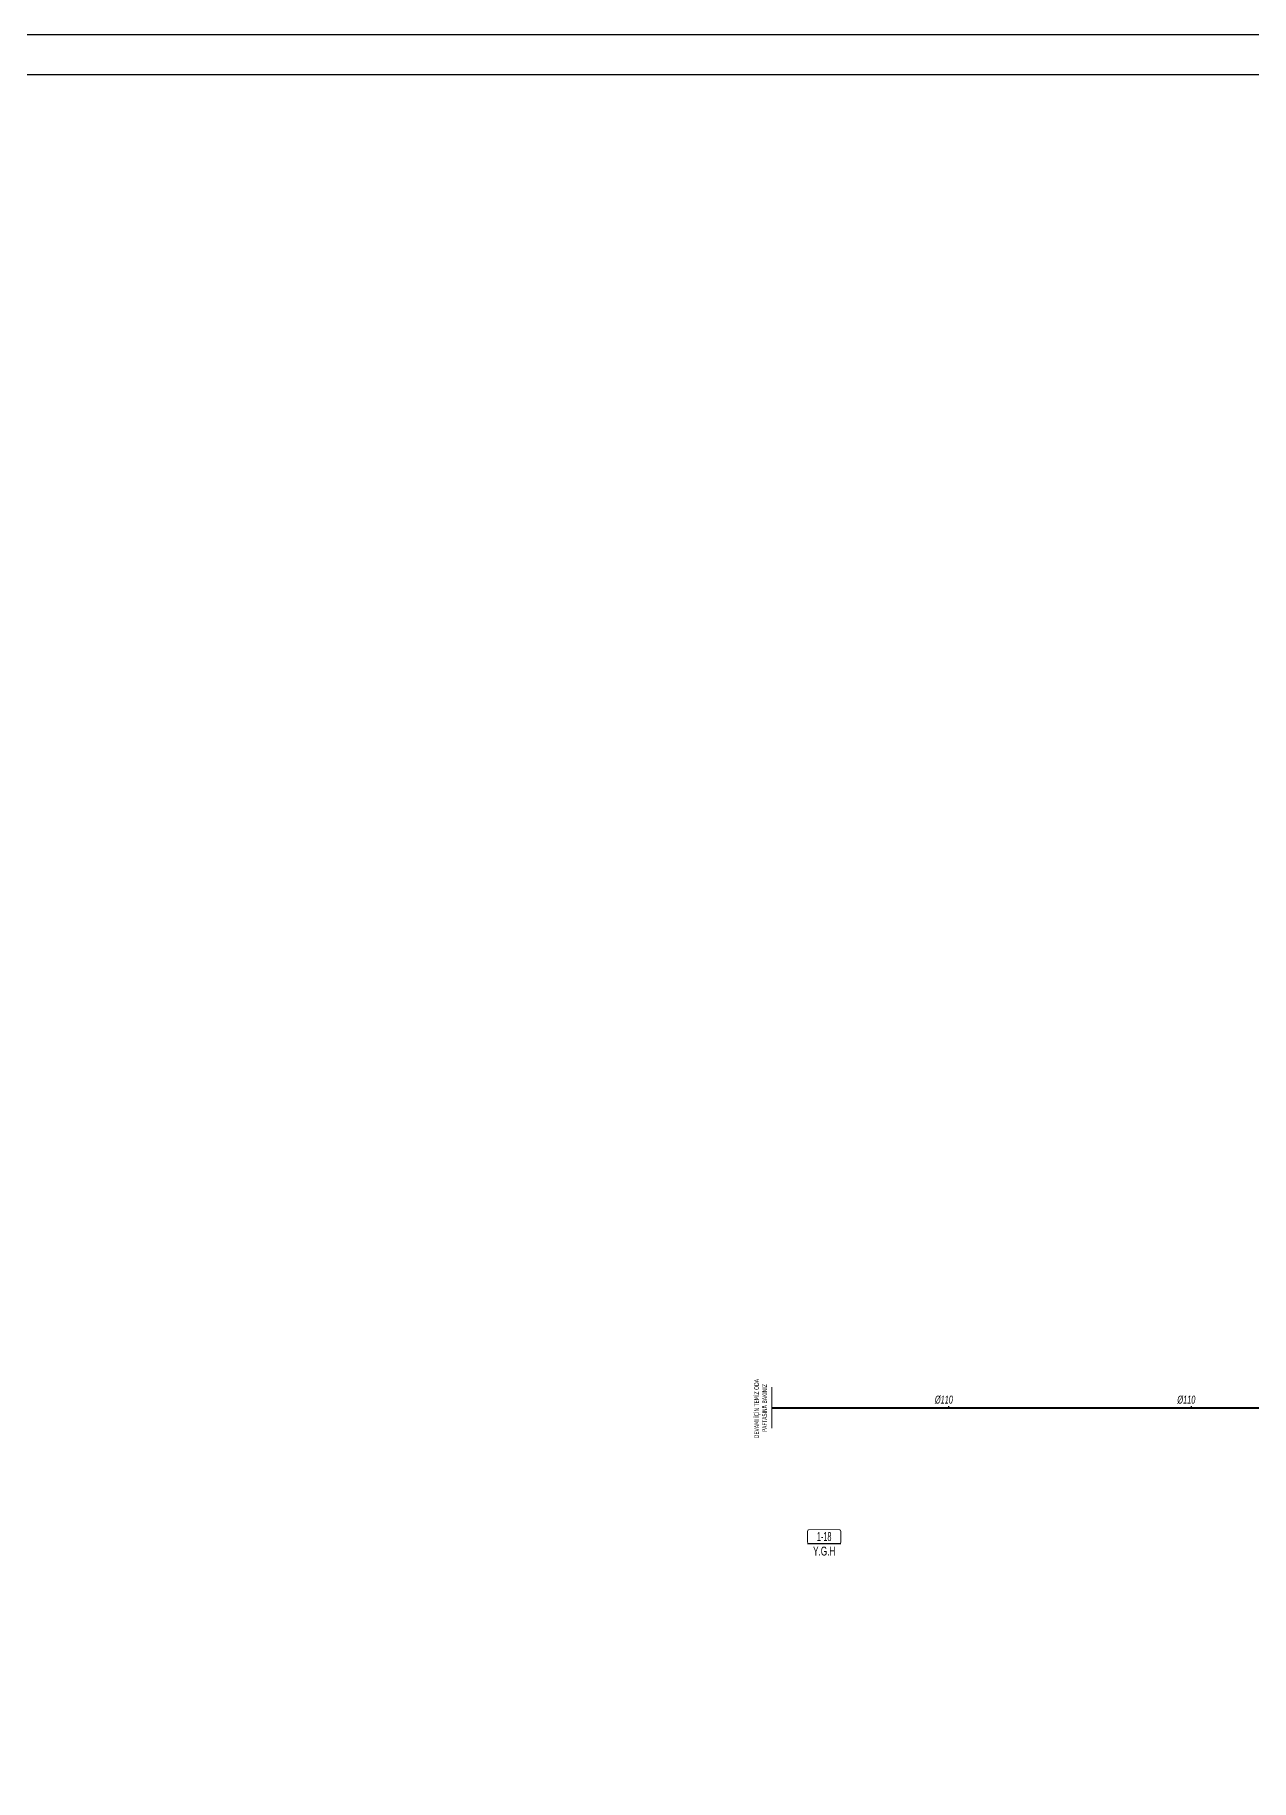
# Model space of a CAD drawing. Header units: centimetres. Extents: x 372964 to 529194, y 28783 to 59011.
# Drawn here: x 449402 to 452441, y 54649 to 59011 of the extents above; entities that cross this region are included whole.
import ezdxf
from ezdxf.enums import TextEntityAlignment as Align

# ---------------------------------------------------------------- set-up
doc = ezdxf.new("R2010")
doc.units = ezdxf.units.CM
doc.layers.get('0').update_dxf_attribs({"lineweight": 9})
for name, color, linetype in [('-M-MAHAL-DEBILER', 7, 'Continuous'), ('-M-MAHAL-ETIKET-NOT', 7, 'Continuous'), ('-M-MAHAL-ETIKET-NOTM', 7, 'Continuous'), ('-M-MAHAL-ETK-', 7, 'Continuous'), ('-M-MAHAL-HAVA-DEGISIM', 7, 'Continuous'), ('-M-MAHAL-NO', 7, 'Continuous'), ('-M-MAHAL-NOM', 7, 'Continuous')]:
    doc.layers.add(name, color=color, linetype=linetype)
for name, color, linetype, lineweight in [('0-KRCN-DSD-YAZI', 4, 'Continuous', 40), ('0-KRCN-SHT-PİSSU-BORU', 220, 'PISSU_LINE50', 40), ('0-KRCN-SHT-YAZI-ÇAP-PİSSU', 41, 'Continuous', 30), ('0-KRCN-Z-ANTET', 71, 'Continuous', 30)]:
    doc.layers.add(name, color=color, linetype=linetype, lineweight=lineweight)
doc.styles.add('-M-ISSO-TEXT-TTF', font='ARIALN.TTF')
doc.styles.add('-M-MHLETK-NOT', font='romans.shx', dxfattribs={"width": 0.7})
doc.styles.add('-M-MHLETK-TEXT', font='ARIALN.TTF', dxfattribs={"width": 0.7})
doc.styles.add('MUF', font='isocpeur.ttf')
doc.styles.add('VRF CITY MULTI', font='tahoma.ttf', dxfattribs={"height": 15})
doc.styles.add('ÇAP-2', font='ARIALNBI.TTF')
doc.linetypes.add('PISSU_LINE50', pattern='A,50,-10,["C",MUF,S=10,R=0,X=1,Y=-5],0', length=60)

# ---------------------------------------------------------------- blocks, each defined once
blk = doc.blocks.new('M-MHLETK-YNG')
at = {"layer": '-M-MAHAL-ETIKET-NOTM', "color": 3, "style": '-M-ISSO-TEXT-TTF', "width": 0.8, "flags": 8}
blk.add_attdef('MAH-ADI2', text='', height=1.11, dxfattribs=at).set_placement((0, -2.55), align=Align.MIDDLE_CENTER)
at = {"layer": '-M-MAHAL-HAVA-DEGISIM', "style": '-M-MHLETK-NOT', "width": 0.5, "flags": 8}
blk.add_attdef('HAVADEG', text='', height=0.6, dxfattribs=at).set_placement((0, 3.61), align=Align.MIDDLE_CENTER)
blk.add_wipeout([(-2.08, 1.74), (2.08, 1.74), (2.08, 0), (-2.08, 0)]).dxf.layer = '-M-MAHAL-ETK-'
at = {"layer": '-M-MAHAL-ETK-', "color": 0}
for p, q in [((-2.08, 0), (2.08, 0)), ((-1.16, 0), (-1.16, 0))]:
    blk.add_line(p, q, dxfattribs=at)
blk.add_lwpolyline([(-1.88, 1.74, 0.1, 0.1, 0), (1.88, 1.74, 0.1, 0.1, -0.414214), (2.08, 1.54, 0.1, 0.1, 0), (2.08, 0.2, 0.1, 0.1, -0.414214), (1.88, 0, 0.1, 0.1, 0), (-1.88, 0, 0.1, 0.1, -0.414214), (-2.08, 0.2, 0.1, 0.1, 0), (-2.08, 1.54, 0.1, 0.1, -0.414214)], format="xyseb", close=True, dxfattribs=at)
at = {"layer": '-M-MAHAL-DEBILER', "color": 4, "style": '-M-MHLETK-NOT', "width": 0.5, "flags": 8}
blk.add_attdef('DEBIS', text='', height=0.4, dxfattribs=at).set_placement((-2.17, 2.15), align=Align.MIDDLE_CENTER)
at = {"layer": '-M-MAHAL-DEBILER', "color": 191, "style": '-M-MHLETK-NOT', "width": 0.5, "flags": 8}
blk.add_attdef('DEBIR', text='', height=0.4, dxfattribs=at).set_placement((-1.61, 2.15), align=Align.MIDDLE_CENTER)
at = {"layer": '-M-MAHAL-DEBILER', "color": 31, "style": '-M-MHLETK-NOT', "width": 0.5, "flags": 8}
blk.add_attdef('DEBIF', text='', height=0.4, dxfattribs=at).set_placement((1.59, 2.15), align=Align.MIDDLE_CENTER)
at = {"layer": '-M-MAHAL-DEBILER', "color": 1, "style": '-M-MHLETK-NOT', "width": 0.5, "flags": 8}
blk.add_attdef('DEBIE', text='', height=0.4, dxfattribs=at).set_placement((2.32, 2.15), align=Align.MIDDLE_CENTER)
at = {"layer": '-M-MAHAL-ETIKET-NOT', "color": 3}
for tag, height, style, width, flags, p in [('KIS', 0.04, '-M-MHLETK-NOT', 0.5, 9, (-2.59, 1.62)), ('ALAN', 0.04, '-M-MHLETK-NOT', 0.5, 9, (-2.58, 1.56)), ('RH', 0.04, '-M-MHLETK-NOT', 0.5, 9, (-2.39, 1.62)), ('YUKSEKLIK', 0.04, '-M-MHLETK-NOT', 0.5, 9, (-2.32, 1.56)), ('YAZ', 0.04, '-M-MHLETK-NOT', 0.5, 9, (-2.18, 1.62)), ('MAH-ADI', 1.11, '-M-ISSO-TEXT-TTF', 0.8, 8, (0, -0.93))]:
    blk.add_attdef(tag, text='', height=height, dxfattribs=dict(at, style=style, width=width, flags=flags)).set_placement(p, align=Align.MIDDLE_CENTER)
at = {"layer": '-M-MAHAL-ETIKET-NOT', "color": 3, "style": '-M-MHLETK-NOT', "width": 0.5, "flags": 9}
for tag, p, height in [('HL', (-2.62, 1.49), 0.0286), ('KLKTR', (-2.62, 1.42), 0.04), ('RDY-BOY1', (-2.61, 1.37), 0.0286), ('RDY-BOY2', (-2.61, 1.32), 0.0286), ('RDY-BOY3', (-2.61, 1.27), 0.0286), ('RDY-BOY4', (-2.61, 1.22), 0.0286), ('KON-BOY1', (-2.61, 1.14), 0.0286), ('KON-BOY2', (-2.61, 1.09), 0.0286), ('KON-BOY3', (-2.61, 1.04), 0.0286), ('FCU-TIP1', (-2.61, 0.96), 0.0286), ('FCU-TIP2', (-2.61, 0.91), 0.0286), ('FCU-TIP3', (-2.61, 0.86), 0.0286), ('VRV-TIP1', (-2.61, 0.76), 0.0286), ('VRV-TIP2', (-2.61, 0.71), 0.0286), ('HLA', (-2.52, 1.49), 0.0286), ('FCU-ADET1', (-2.52, 0.96), 0.0286), ('FCU-ADET2', (-2.52, 0.91), 0.0286), ('FCU-ADET3', (-2.52, 0.86), 0.0286), ('VRV-ADET1', (-2.52, 0.76), 0.0286), ('VRV-ADET2', (-2.52, 0.71), 0.0286), ('RDY-TIP1', (-2.5, 1.37), 0.0286), ('RDY-TIP2', (-2.5, 1.32), 0.0286), ('RDY-TIP3', (-2.5, 1.27), 0.0286), ('RDY-TIP4', (-2.5, 1.22), 0.0286), ('KON-TIP1', (-2.5, 1.14), 0.0286), ('KON-TIP2', (-2.5, 1.09), 0.0286), ('KON-TIP3', (-2.5, 1.04), 0.0286), ('FCU-KAP1', (-2.4, 0.96), 0.0286), ('FCU-KAP2', (-2.4, 0.91), 0.0286), ('FCU-KAP3', (-2.4, 0.86), 0.0286), ('VRV-KAP1', (-2.4, 0.76), 0.0286), ('VRV-KAP2', (-2.4, 0.71), 0.0286), ('RDY-ADET1', (-2.39, 1.37), 0.0286), ('RDY-ADET2', (-2.39, 1.32), 0.0286), ('RDY-ADET3', (-2.39, 1.27), 0.0286), ('RDY-ADET4', (-2.39, 1.22), 0.0286), ('KON-ADET1', (-2.39, 1.14), 0.0286), ('KON-ADET2', (-2.39, 1.09), 0.0286), ('KON-ADET3', (-2.39, 1.04), 0.0286), ('FCU-DUY1', (-2.27, 0.96), 0.0286), ('FCU-DUY2', (-2.27, 0.91), 0.0286), ('FCU-DUY3', (-2.27, 0.86), 0.0286), ('VRV-DUY1', (-2.27, 0.76), 0.0286), ('VRV-DUY2', (-2.27, 0.71), 0.0286), ('RDY-ISI1', (-2.27, 1.37), 0.0286), ('RDY-ISI2', (-2.27, 1.32), 0.0286), ('RDY-ISI3', (-2.27, 1.27), 0.0286), ('RDY-ISI4', (-2.27, 1.22), 0.0286), ('KON-ISI1', (-2.27, 1.14), 0.0286), ('KON-ISI2', (-2.27, 1.09), 0.0286), ('KON-ISI3', (-2.27, 1.04), 0.0286), ('SHG', (-2.23, 1.49), 0.0286), ('AHU', (-2.23, 1.44), 0.0286), ('FCU-SOG1', (-2.15, 0.96), 0.0286), ('FCU-SOG2', (-2.15, 0.91), 0.0286), ('FCU-SOG3', (-2.15, 0.86), 0.0286), ('VRV-SOG1', (-2.15, 0.76), 0.0286), ('VRV-SOG2', (-2.15, 0.71), 0.0286), ('LHG', (-2.13, 1.49), 0.0286), ('RDY-BNP1', (-2.1, 1.37), 0.0286), ('RDY-BNP2', (-2.1, 1.32), 0.0286), ('RDY-BNP3', (-2.1, 1.27), 0.0286), ('RDY-BNP4', (-2.1, 1.22), 0.0286), ('KON-BNP1', (-2.1, 1.14), 0.0286), ('KON-BNP2', (-2.1, 1.09), 0.0286), ('KON-BNP3', (-2.1, 1.04), 0.0286), ('HG', (-2.04, 1.49), 0.0286), ('FCU-ISI1', (-2.04, 0.96), 0.0286), ('FCU-ISI2', (-2.04, 0.91), 0.0286), ('FCU-ISI3', (-2.04, 0.86), 0.0286), ('VRV-ISI1', (-2.04, 0.76), 0.0286), ('VRV-ISI2', (-2.04, 0.71), 0.0286), ('HGA', (-1.96, 1.49), 0.0286), ('EF', (-1.96, 1.44), 0.0286), ('RDY-BNK1', (-1.96, 1.37), 0.0286), ('RDY-BNK2', (-1.96, 1.32), 0.0286), ('RDY-BNK3', (-1.96, 1.27), 0.0286), ('RDY-BNK4', (-1.96, 1.22), 0.0286), ('KON-BNK1', (-1.96, 1.14), 0.0286), ('KON-BNK2', (-1.96, 1.09), 0.0286), ('KON-BNK3', (-1.96, 1.04), 0.0286), ('FCU-DEBI1', (-1.95, 0.96), 0.0286), ('FCU-DEBI2', (-1.95, 0.91), 0.0286), ('FCU-DEBI3', (-1.95, 0.86), 0.0286), ('VRV-DEBI1', (-1.95, 0.76), 0.0286), ('VRV-DEBI2', (-1.95, 0.71), 0.0286), ('FCU-BNP1', (-1.83, 0.96), 0.0286), ('FCU-BNP2', (-1.83, 0.91), 0.0286), ('FCU-BNP3', (-1.83, 0.86), 0.0286), ('VRV-BNP1', (-1.83, 0.76), 0.0286), ('VRV-BNP2', (-1.83, 0.71), 0.0286), ('FCU-BNK1', (-1.61, 0.96), 0.0286), ('FCU-BNK2', (-1.61, 0.91), 0.0286), ('FCU-BNK3', (-1.61, 0.86), 0.0286), ('VRV-BNK1', (-1.61, 0.76), 0.0286), ('VRV-BNK2', (-1.61, 0.71), 0.0286)]:
    blk.add_attdef(tag, p, '', height=height, dxfattribs=at)
at = {"layer": '-M-MAHAL-HAVA-DEGISIM', "style": '-M-MHLETK-NOT', "width": 0.5, "flags": 8}
blk.add_attdef('HAVA', text='', height=0.6, dxfattribs=at).set_placement((0, 2.4), align=Align.MIDDLE_CENTER)
at = {"layer": '-M-MAHAL-NO', "color": 7, "style": '-M-MHLETK-TEXT', "width": 0.6, "flags": 8}
blk.add_attdef('MAH-NO', text='', height=1.11, dxfattribs=at).set_placement((0, 0.89), align=Align.MIDDLE_CENTER)
at = {"layer": '-M-MAHAL-NOM', "color": 7, "style": '-M-MHLETK-TEXT', "width": 0.6, "flags": 8}
blk.add_attdef('MAH-NOM', text='', height=1.11, dxfattribs=at).set_placement((0, 0.89), align=Align.MIDDLE_CENTER)

msp = doc.modelspace()

# ---------------------------------------------------------------- linework, layer by layer
at = {"ltscale": 1.1}
msp.add_line((451243.72, 55631.388), (451243.72, 55528.458), dxfattribs=at)
at = {"layer": '0-KRCN-SHT-PİSSU-BORU', "color": 2}
msp.add_line((451243.72, 55579.923), (452608.685, 55579.923), dxfattribs=at)
at = {"layer": '0-KRCN-SHT-YAZI-ÇAP-PİSSU', "linetype": 'Continuous'}
for p, q in [((451221.052, 55583.675), (451221.052, 55579.923)), ((451685.403, 55583.675), (451685.403, 55579.923)), ((452291.42, 55583.675), (452291.42, 55579.923))]:
    msp.add_line(p, q, dxfattribs=at)

# ---------------------------------------------------------------- block references
at = {"layer": '-M-MAHAL-ETK-', "xscale": 20, "yscale": 20, "zscale": 20}
msp.add_blockref('M-MHLETK-YNG', (451374.439, 55240.063), dxfattribs=at).add_auto_attribs({'MAH-NO': '1-18', 'MAH-ADI': 'Y.G.H'})

# ---------------------------------------------------------------- texts
at = {"layer": '0-KRCN-DSD-YAZI', "color": 7, "style": 'VRF CITY MULTI', "width": 0.7}
for s, p in [('DEVAMI İÇİN TEMİZ ODA ', (451205.557, 55579.438)), ('PAFTASINA BAKINIZ', (451225.557, 55579.438))]:
    msp.add_text(s, height=12, rotation=90, dxfattribs=at).set_placement(p, align=Align.MIDDLE)
at = {"layer": '0-KRCN-SHT-YAZI-ÇAP-PİSSU', "linetype": 'Continuous', "style": 'ÇAP-2', "width": 0.7}
for p in [(451696.071, 55600.089), (452302.088, 55600.089)]:
    msp.add_text('%%C110', height=20, dxfattribs=at).set_placement(p, align=Align.MIDDLE_RIGHT)

# ---------------------------------------------------------------- next in the draw order: linework, layer by layer
at = {"layer": '0-KRCN-Z-ANTET'}
for points in [[(405464.066, 50011.261), (529193.918, 50011.261), (529193.918, 59011.261), (405464.066, 59011.261)], [(438064.066, 50111.261), (469564.066, 50111.261), (469564.066, 58911.261), (438064.066, 58911.261)]]:
    msp.add_lwpolyline(points, close=True, dxfattribs=at)

doc.saveas('drawing.dxf')
